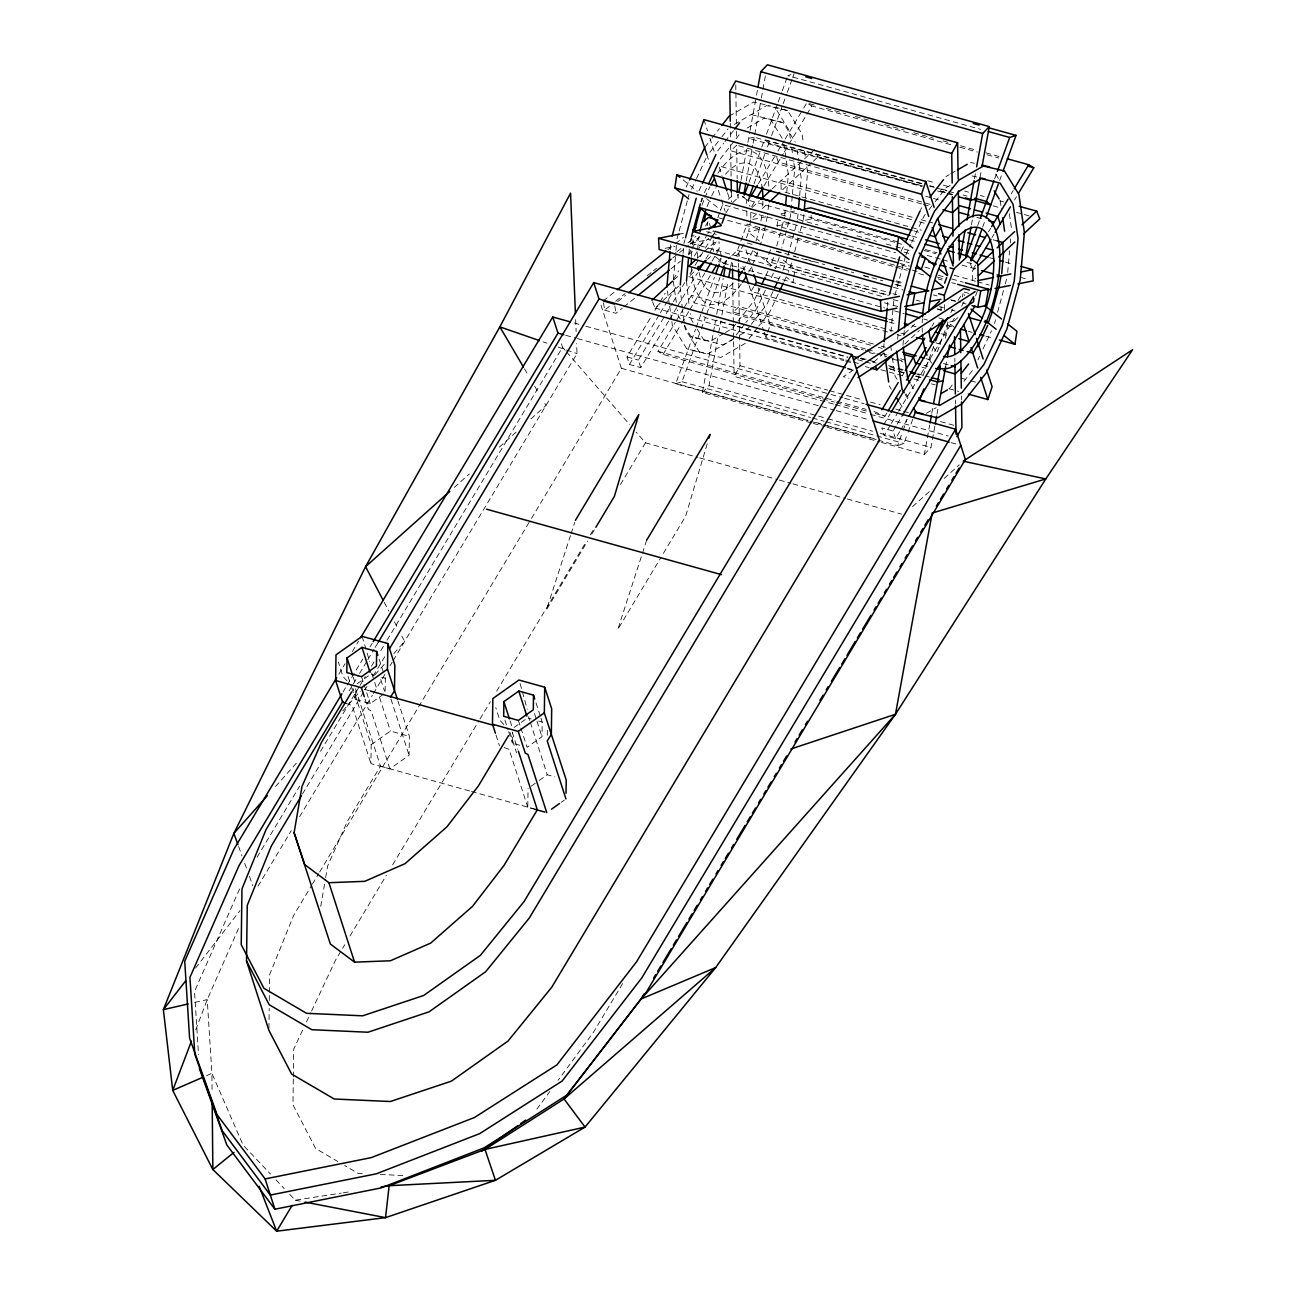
<?xml version="1.0" encoding="UTF-8"?>
<svg xmlns="http://www.w3.org/2000/svg" width="1296" height="1296" viewBox="0 0 1296 1296"><rect width="100%" height="100%" fill="white"/><g stroke="black" fill="none" stroke-linecap="round" stroke-linejoin="round"><path stroke-width="0.75" stroke-dasharray="5 3.75" d="M268.936 1028.344L269.195 1008.45M269.293 1000.496L269.374 994.518M269.406 992.542L269.633 974.624L293.674 915.365L311.348 885.881M293.301 1078.969L292.961 1104.84L315.641 1148.515L337.819 1161.508M293.333 1076.976L293.706 1049.128L303.07 1029.186M383.648 694.089L370.219 703.598L355.525 699.5L355.671 688.5M397.888 700.812L409.374 736.355L409.099 755.26L389.885 768.884L370.931 763.603L371.191 744.698L353.079 688.581M385.155 691.189L385.333 678.359L384.102 674.519M519.728 745.249L512.374 743.191L512.536 732.191M535.361 809.417L527.78 807.295L528.055 788.389M520.862 728.06L527.083 747.29L541.987 736.711L542.198 722.05L540.95 718.211M547.301 735.286L547.382 729.616M670.21 249.755L670.745 243.842M673.434 279.337L675.848 252.25M676.026 250.322L676.706 242.579M680.092 286.837L682.231 307.994M683.089 253.336L683.608 247.439M686.475 280.989L689.164 305.888M688.889 253.903L689.585 246.159M784.712 215.249L785.392 207.506M786.769 192.035L788.324 174.62L786.121 159.311M792.261 196.279L790.495 215.978L781.796 248.087M792.423 194.319L794.707 168.707L793.055 157.221M797.575 218.83L798.093 213.03M799.648 195.615L801.203 178.216L799 162.907M803.374 219.575L803.893 213.662M805.302 197.899L807.586 172.287L805.934 160.817M883.694 347.587L884.05 343.634M887.387 306.212L887.744 302.276M890.951 331.987L893.884 299.101M897.626 339.341L898.144 333.445M902.956 345.254L903.652 337.511M903.814 335.583L904.333 329.767M1007.672 272.435L1009.6 250.776M1010.313 242.887L1010.653 238.95M793.606 278.77L793.039 282.479L786.769 277.457M793.881 276.923L795.015 269.503L782.735 259.67M707.195 225.844L707.762 222.475M962.426 296.946L962.977 293.56M320.744 906.439L325.345 879.466M325.669 877.538L327.645 865.971L347.182 821.696L380.473 766.13L355.428 688.581M881.507 296.314L690.752 243.178L692.534 233.393M811.442 422.917L702.448 392.542L713.124 333.833M713.48 331.873L715.603 320.128L847.973 356.999M716.688 314.167L723.2 278.332M725.744 264.4L726.457 260.415M738.526 194.06L737.813 198.045L743.369 196.927M741.069 180.128L747.581 144.31M747.938 142.317L749.736 132.451M750.092 130.491L756.151 97.168M756.508 95.207L757.577 89.327M702.448 392.542L709.058 385.657L718.324 334.692M718.681 332.732L720.819 320.971M721.904 315.041L728.06 281.2M730.588 267.268L731.673 261.29M746.269 181.003L752.782 145.184M753.138 143.192L760.995 100.035M761.351 98.075L765.968 72.625M750.773 219.834L748.634 231.579L763.733 228.566M895.682 258.989L776.952 225.909L778.378 218.084M881.523 442.438L924.34 454.361L929.686 425.007M931.824 413.262L932.877 407.381M945.464 338.159L948.364 322.234L953.937 321.116M974.479 178.589L975.548 172.708M924.34 454.361L930.965 447.476L932.035 441.596M932.391 439.636L934.886 425.914M937.024 414.153L938.093 408.272M945.61 366.898L947.052 358.927M971.433 224.905L972.518 218.927M980.051 177.503L981.461 169.663M677.063 238.707L678.618 232.94M679.136 231.028L689.035 194.513M683.964 243.486L684.985 239.711M689.926 242.303L690.979 238.448M700.861 201.949L701.897 198.11M773.599 257.531L770.051 266.701M776.725 245.997L781.407 228.712M781.925 226.784L784.534 217.177M779.236 257.531L775.494 268.709M787.514 257.272L782.93 270.297M788.033 255.344L797.396 220.757M791.597 263.007L788.373 272.29M794.675 251.667L798.255 238.448M800.296 230.899L802.856 221.454M894.92 295.261L905.337 256.835M994.534 323.595L995.555 319.82M997.596 312.255L1004.756 285.817M1005.275 283.937L1007.316 276.372M707.195 443.896L685.616 516.262L661.964 555.741M570.467 535.556L546.507 609.703L587.623 541.048M571.082 533.66L574.776 522.256M646.639 540.205L617.755 629.548L660.944 557.458M843.809 359.429L765.952 337.738L767.167 334.076M767.783 332.246L770.213 324.94L758.225 287.858M701.428 201.868L702.788 198.11M717.854 217.712L719.896 212.074M720.592 210.195L722.633 204.557L895.601 252.736M808.056 420.633L675.686 383.762L695.531 329.265M696.211 327.386L700.99 314.231L705.316 317.682L847.422 357.275M701.671 312.385L714.452 277.231M719.831 262.44L721.192 258.746M749.039 182.201L761.157 148.91M761.821 147.064L764.51 139.66L922.185 183.578M766.568 134.006L777.535 103.891M778.216 102.011L781.634 92.599M782.314 90.72L787.109 77.549M675.686 383.762L682.036 381.688L700.537 330.869M701.217 328.99L705.316 317.682M706.676 313.988L720.122 277.004M724.837 264.06L726.181 260.35M749.331 196.765L747.986 200.459L743.645 196.992M754.045 183.805L764.802 154.224M767.491 146.821L770.893 137.489M771.574 135.61L782.525 105.527M783.205 103.648L786.623 94.252M787.304 92.372L792.099 79.218M792.779 77.339L794.14 73.58M731.867 255.523L737.44 250.371L747.014 224.062L910.246 269.536M746.415 237.881L748.456 232.227L759.456 241.04M770.456 249.836L766.357 261.128L887.047 294.743M878.121 440.154L897.593 445.581L902.372 432.427M903.069 430.531L907.168 419.256M933.671 346.437L922.898 376.034L917.05 374.414M977.67 225.52L979.679 219.964M994.631 178.88L996.689 173.243M897.593 445.581L903.944 443.491L907.362 434.079M908.042 432.2L912.838 419.029M937.316 351.751L948.089 322.169M982.66 227.124L985.365 219.737M999.637 180.5L1002.375 172.984M975.532 295.99L977.589 290.353M195.728 1029.85L207.23 999.589L239.533 926.235M239.549 888.943L194.513 991.521L198.515 1054.652M686.102 187.191L688.646 181.764M691.529 189.184L695.709 180.306M696.535 178.524L707.373 155.407M306.488 1021.945L310.732 1012.873M311.591 1011.058L335.453 960.304L344.801 944.687M698.965 190.771L701.509 185.344M704.408 192.764L707.746 185.668M760.055 288.036L754.223 300.478L732.321 328.536L725.517 332.456M765.887 275.594L769.225 268.483M765.304 290.417L756.815 308.529L745.88 322.558M771.25 277.749L774.652 270.508M772.934 291.616L767.086 304.058L751.275 324.324M777.924 280.957L782.087 272.063M778.183 294.014L769.694 312.109L758.743 326.138M784.129 281.345L787.514 274.104M901.222 251.197L904.624 243.956M919.901 211.378L921.586 207.765M905.855 254.907L910.861 244.247M911.687 242.465L924.194 215.816L927.839 211.135M977.897 359.867L979.582 356.254M982.984 349.013L991.472 330.901M833.409 404.044L734.135 376.391L740.016 365.731L739.66 342.079M338.823 674.163L345.06 663.746M352.334 651.58L358.571 641.164M342.986 692.032L346.113 686.815M347.15 685.082L362.75 659.048M370.024 646.898L372.114 643.415M349.142 690.865L352.269 685.665M353.306 683.932L358.506 675.248M359.543 673.515L366.817 661.365M367.853 659.632L374.09 649.215M375.127 647.482L378.254 642.281M257.078 857.223L299.716 786.04M320.517 751.307L358.992 687.074M360.045 685.341L365.245 676.658M371.482 666.241L374.593 661.041M380.83 650.624L386.03 641.941M387.083 640.208L562.545 347.279L561.395 343.748M302.47 794.027L363.803 691.643M364.84 689.909L366.914 686.443M373.151 676.026L385.625 655.209M258.001 886.205L291.276 830.639M299.587 816.755L372.389 695.223M373.426 693.49L384.863 674.39M390.064 665.707L392.153 662.24M393.19 660.506L577.012 353.614L576.623 343.586M668.623 321.116L640.759 367.627L629.451 364.468L627.021 356.951L650.754 317.326M654.869 310.441L659 303.556M660.037 301.838L665.188 293.22M673.45 279.45L678.602 270.832M688.921 253.611L690.979 250.16M692.015 248.443L699.241 236.39M705.429 226.055L708.523 220.887L710.953 228.404L707.859 233.572M312.385 884.147L318.622 873.731M319.658 871.997L530.453 520.085M531.49 518.368L621.383 368.291L600.242 302.843M629.451 364.468L659.372 314.523M660.393 312.806L667.618 300.737M668.655 299.02L676.901 285.25M694.445 255.96L699.597 247.358M700.634 245.624L706.822 235.289M725.744 213.257L730.296 205.691M640.759 367.627L638.329 360.094L665.156 315.317M666.193 313.6L672.381 303.264M673.418 301.547L684.758 282.593M689.926 273.991L694.04 267.089M695.077 265.372L699.208 258.487M700.229 256.754L704.36 249.869M705.397 248.152L712.622 236.099M713.642 234.365L715.716 230.931M669.643 319.399L676.868 307.346M677.905 305.613L697.507 272.889M705.753 259.119L708.863 253.951M709.884 252.234L716.072 241.898M820.724 398.326L663.066 354.407L657.963 351.362L675.265 322.477M676.285 320.776L683.397 308.885M684.418 307.184L704.878 273.035M712.055 261.047L719.248 249.059L721.661 256.576M750.222 197.348L748.165 200.767L749.995 206.404M758.435 183.643L775.867 154.532M777.924 151.097L784.112 140.778M785.133 139.061L802.645 109.82M803.682 108.103L806.776 102.935L816.512 105.64M663.066 354.407L680.578 325.166M681.615 323.449L688.824 311.413M689.845 309.695L710.386 275.416M718.583 261.711L720.641 258.293M751.631 206.566L755.73 199.73M763.927 186.025L783.383 153.56M784.404 151.859L811.879 105.98L952.025 145.022M744.082 244.085L738.639 253.174L739.87 256.997M350.001 936.004L386.402 875.237M392.639 864.821L478.953 720.722M480.006 718.988L490.406 701.622M496.643 691.205L586.132 541.809M590.296 534.859L594.459 527.909M620.476 484.477L645.457 442.795L636.239 432.184M591.737 534.179L595.852 527.31M753.705 286.837L750.983 291.389L893.074 330.966M902.243 375.791L904.284 372.406M931.905 326.284L933.962 322.866M988.54 231.757L990.581 228.339M1011.155 193.979L1013.213 190.544M875.237 413.521L884.957 416.227L887.031 412.792M975.58 264.951L972.502 270.086L970.072 262.57M991.991 237.557L994.032 234.139M1014.444 200.07L1016.485 196.668M883.823 424.456L890.012 414.121M950.891 312.514L952.949 309.064M958.1 300.445L962.231 293.56M899.635 431.698L895.504 438.583L884.196 435.424L890.384 425.088M891.405 423.371L897.61 413.035M898.63 411.318L954.342 318.314M961.567 306.261L965.698 299.36M895.504 438.583L893.074 431.05L896.168 425.898M897.205 424.165L902.356 415.562M900.671 429.964L906.86 419.629M622.615 983.583L593.503 1032.183L558.09 1080.281M536.836 1109.133L549.828 1091.491M195.534 968.096L240.035 910.57M704.765 147.355L710.856 139.563M712.071 138.008L719.361 128.66M709.803 152.296L720.754 138.267M721.969 136.712L728.06 128.903M717.644 150.952L723.719 143.159M724.934 141.588L733.455 130.685M720.236 159.003L734.832 140.292M736.063 138.737L740.923 132.5M744.665 324.113L732.499 339.698L707.908 353.873L686.799 348.867L672.397 325.442L671.846 321.619M750.06 325.895L745.2 332.116L740.081 335.065M749.007 338.612L757.528 327.694M929.054 209.579L933.93 203.342M935.145 201.771L946.096 187.742L951.199 184.81M949.142 388.93L952.803 384.264M963.916 381.397L973.652 368.923M275.546 786.526L298.404 760.833M342.776 710.937L360.256 691.286M375.046 674.665L385.803 662.564M393.871 653.508L404.627 641.407L401.841 636.077M728.206 199.39L733.763 194.238M732.71 202.646L737.473 198.223L737.424 194.303M674.001 279.855L678.407 275.756M697.361 258.196L703.129 252.85M704.57 251.505L716.121 240.813M752.117 207.457L759.326 200.767M772.319 188.73L803.034 160.25M804.508 158.89L814.811 149.348M652.552 301.838L655.031 307.994L678.569 286.189M690.298 275.319L696.082 269.957M707.616 259.265L710.5 256.592M716.283 251.23L719.167 248.557L719.053 241.607M756.605 213.856L750.838 219.218L750.676 208.786M762.372 208.51L768.155 203.164M812.009 162.502L781.132 191.128L780.986 180.695L913.34 217.566M813.483 161.141L817.889 157.059L921.067 185.798M714.874 256.333L723.524 263.266L730.474 256.819M735.934 255.798L738.315 253.595L738.445 261.436M873.844 362.102L884.131 352.561M904.721 333.493L914.927 324.016M975.451 267.932L972.567 270.605L972.729 281.021L975.613 278.348M904.883 343.91L919.415 330.431M954.261 320.922L957.841 317.617M454.28 487.409L469.298 473.98M499.365 447.104L517.412 430.985M530.939 418.9L545.972 405.454L542.894 400.221M912.562 506.59L932.18 489.094M944.249 478.337L959.332 464.875M603.499 302.794L604.633 310.165L609.347 306.358M615.649 301.271L625.093 293.641M647.125 275.854L651.839 272.03M653.411 270.767L656.57 268.223M677.014 251.699L681.745 247.876M688.03 242.789L695.903 236.439M604.633 310.165L615.94 313.324L622.242 308.237M623.813 306.974L636.401 296.8M671.02 268.823L680.465 261.193M688.338 254.842L693.052 251.035M699.354 245.948L708.799 238.318M710.37 237.038L716.656 231.968M603.223 300.947L614.223 292.216M667.699 249.836L674.001 244.847M675.572 243.599L683.429 237.362M617.674 301.612L625.547 295.375M672.721 257.969L688.451 245.495M690.023 244.247L699.467 236.779M357.21 683.77L370.64 674.26L374.317 675.281M371.191 744.698L390.42 731.074L409.374 736.355M514.075 727.461L527.488 717.952L531.166 718.972M531.263 786.121L537.662 781.585M539.266 780.451L547.268 774.765L554.85 776.887M561.152 802.354L564.359 800.086M853.384 370.073L843.356 376.666L849.01 378.238M729.097 116.186L753.689 102.028L770.958 106.126M734.378 124.416L766.552 105.608L787.66 110.614L802.062 134.039L803.455 143.597M747.241 127.996L764.267 118.195L783.27 122.699L795.242 142.155M945.918 176.58L949.207 174.701M950.843 173.745L955.751 170.91M723.816 333.445L710.192 341.285L691.189 336.782L684.207 325.426M733.277 338.985L723.055 344.866L691.189 336.782M745.362 343.294L720.77 357.453L686.799 348.867M926.365 413.327L936.198 407.657M206.55 1075.664L211.896 1073.331L207.23 999.589L193.882 1002.634M790.981 74.617L787.806 75.67L980.505 129.341M679.541 234.106L683.348 233.345M752.668 219.461L765.871 216.821M781.051 213.775L796.862 210.6M665.075 248.33L674.957 246.353M690.752 243.178L709.625 239.404M776.952 225.909L790.301 223.236M805.561 220.174L811.28 219.04L894.985 242.352M754.223 137.214L748.667 138.332L921.893 186.592M289.737 1194.394L295.229 1200.209L341.204 1193.114M343.197 1192.806L349.191 1191.866M362.297 1173.69L358.295 1173.512L344.639 1165.509M380.327 1174.5L404.384 1175.569M295.229 1200.209L301.126 1201.343M970.51 162.421L974.349 163.328M751.405 114.599L783.27 122.699M972.016 175.9L977.719 177.26M826.232 108.362L845.705 113.773M855.441 116.494L874.897 121.905M884.633 124.627L904.106 130.037M913.826 132.759L933.298 138.17M943.034 140.891L950.81 143.062M960.547 145.768L976.115 150.109M985.851 152.815L999.475 156.605M959.818 147.193L977.33 152.069M987.066 154.775L998.746 158.031M787.66 110.614L774.797 107.033L789.199 130.442L790.576 140.017M927.709 180.792L935.485 182.963M943.277 185.134L953.014 187.839M964.694 191.095L968.582 192.181M980.262 195.437L984.15 196.522M999.718 200.848L1003.622 201.933M929.961 185.749L933.865 186.835M941.641 189.005L947.489 190.625M963.058 194.967L966.946 196.052M756.184 137.765L921.634 183.854M929.41 186.008L935.258 187.645M937.202 188.179L946.939 190.901M948.883 191.435L954.715 193.072M922.622 185.96L768.836 143.127L764.51 139.66M940.135 190.836L945.967 192.456M947.927 193.007L953.759 194.627M940.523 191.209L946.372 192.845M993.076 205.853L1002.812 208.559M1016.437 212.366L1022.285 213.986M1024.229 214.52L1032.005 216.691M937.478 190.933L945.254 193.088M947.198 193.639L953.046 195.259M925.749 196.279L931.581 197.915M933.525 198.45L943.261 201.172M738.623 145.784L839.84 173.972M930.123 204.347L778.297 162.049L776.466 156.411M976.828 217.355L984.62 219.526M921.472 203.893L730.717 150.757L736.679 145.233L737.181 178.605M923.416 204.444L931.208 206.615M921.132 219.737L932.812 222.993M993.141 239.792L997.045 240.878M911.558 219.64L718.859 165.953L721.937 175.511M919.35 221.81L925.182 223.43M785.036 192.213L909.614 226.913M911.558 227.448L921.278 230.17M913.891 230.899L921.683 233.069M911.898 236.034L917.73 237.654M989.755 257.726L997.547 259.88M1005.323 262.051L1013.116 264.222M909.5 239.841L917.276 242.012M742.316 196.279L746.642 199.746L900.169 242.514M925.425 249.545L937.089 252.785M896.929 242.887L904.721 245.057M924.178 250.484L935.858 253.741M966.994 262.408L974.786 264.578M1021.507 277.587L1025.395 278.672M781.034 214.715L788.81 216.886M798.547 219.591L818.019 225.018M827.739 227.723L847.211 233.15M856.948 235.856L876.404 241.283M886.14 243.988L893.932 246.159M895.876 246.694L911.444 251.035M927.013 255.377L940.637 259.168M942.581 259.718L948.429 261.338M962.053 265.129L975.677 268.936M903.976 252.072L911.752 254.243M897.626 259.524L909.306 262.78M924.874 267.122L930.722 268.742M954.083 275.254L975.483 281.216M977.443 281.75L989.123 285.007M899.861 263.347L909.598 266.069M901.384 264.951L909.128 267.106M938.191 275.206L944.006 276.826M951.75 278.98L963.382 282.22M912.19 270.07L918.022 271.69M937.462 277.117L943.294 278.737M719.215 217.939L893.576 266.506M895.52 267.057L907.135 270.297M918.767 273.537L926.51 275.692M938.142 278.932L942.014 280.001M951.701 282.706L955.573 283.775M968.922 293.414L963.268 291.843L964.483 295.601M896.459 280.859L904.203 283.014M716.947 231.952L713.059 230.866L713.173 238.351M895.747 281.75L903.523 283.905M706.547 231.692L716.234 234.398M747.225 243.032L754.969 245.187M776.288 251.132L795.663 256.527M805.351 259.216L824.726 264.611M834.413 267.316L853.772 272.711M863.46 275.416L882.835 280.811M896.395 284.585L902.21 286.205M933.217 294.84L937.089 295.925M950.648 299.7L960.336 302.389M962.264 302.94L966.152 304.009M776.304 251.473L784.08 253.643M793.816 256.349L799.664 257.969M801.608 258.52L813.289 261.776M834.689 267.737L842.481 269.908M863.897 275.87L871.673 278.041M895.034 284.537L902.826 286.708M951.491 300.267L955.379 301.352M893.381 287.275L903.118 289.996M737.44 250.371L890.968 293.139M892.912 293.674L896.8 294.759M916.223 300.17L920.111 301.255M939.551 306.666L943.439 307.751M951.215 309.922L955.087 310.991M937.656 308.837L941.544 309.922M795.015 269.503L888.457 295.52M937.105 309.08L941.009 310.165M893.187 299.57L899.035 301.19M884.455 302.81L899.991 307.152M938.871 317.974L944.703 319.594M723.524 263.266L884.52 307.962M894.548 310.894L904.268 313.6M923.692 319.01L927.58 320.096M946.809 325.312L954.796 327.677L947.587 321.91M968.225 331.274L972.113 332.359M985.738 336.15L993.53 338.321M888.797 319.172L896.573 321.327M912.157 325.669L916.045 326.754M941.35 333.801L947.182 335.437M889.186 322.072L895.034 323.692M900.866 333.137L904.754 334.222M935.906 342.905L941.738 344.525M688.856 276.647L889.348 332.489M897.14 334.66L901.028 335.745M873.439 343.991L739.125 306.585L733.163 312.109L865.517 348.98M881.215 346.162L885.119 347.247M925.992 358.636L933.768 360.806M943.504 363.512L949.352 365.148M870.62 345.173L691.546 295.294L693.976 302.81L863.314 349.985M878.413 347.344L882.301 348.43M867.478 349.531L875.254 351.686M883.046 353.857L886.934 354.942M900.558 358.733L908.35 360.904M923.918 365.245L927.806 366.331M865.258 350.519L874.994 353.241M876.938 353.776L886.675 356.497M888.619 357.032L902.243 360.823M770.213 324.94L861.694 350.422M869.47 352.593L873.374 353.678M892.831 359.105L902.567 361.811M922.039 367.238L925.927 368.323M960.968 378.076L968.744 380.246M970.688 380.797L976.536 382.417M861.322 358.052L867.17 359.672M869.114 360.223L876.89 362.394M888.57 365.65L896.362 367.805M898.306 368.356L904.154 369.976M917.779 373.783L929.459 377.023M860.22 358.312L864.108 359.397M860.609 358.684L864.497 359.77M872.289 361.94L876.177 363.026M889.801 366.817L895.649 368.453M897.593 368.987L903.425 370.607M857.709 359.705L863.541 361.341M865.485 361.876L873.277 364.046M888.845 368.388L896.638 370.559M898.582 371.093L904.414 372.73M916.094 375.97L921.942 377.606M890.239 369.198L903.863 372.989M915.543 376.245L921.391 377.881M845.753 359.964L851.602 361.584M853.546 362.135L859.378 363.755M880.794 369.716L906.098 376.78M913.891 378.934L919.723 380.57M931.403 383.827L935.291 384.912M948.915 388.703L958.651 391.408M655.031 307.994L843.842 360.596M845.786 361.13L851.618 362.767M865.258 366.557L869.146 367.643M847.357 368.177L853.173 369.797M847.6 369.02L853.254 370.591M740.016 365.731L827.609 390.128M829.553 390.679L862.65 399.897M870.442 402.068L880.162 404.773M895.747 409.115L901.579 410.735M903.523 411.286L909.371 412.906M940.507 421.589L954.131 425.38M574.16 322.963L583.897 325.669M585.841 326.219L829.1 393.968M831.044 394.519L842.724 397.775M844.668 398.309L864.124 403.736M657.963 351.362L835.094 400.707M837.038 401.258L866.23 409.39M874.022 411.545L884.957 416.227M822.668 398.876L834.349 402.133M836.309 402.667L867.445 411.35M835.353 404.579L868.45 413.797M870.394 414.331L948.251 436.023M565.753 335.308L575.489 338.013M577.433 338.564L834.316 410.119M836.26 410.654L869.341 419.872M951.07 442.633L956.918 444.269M627.021 356.951L638.329 360.094M893.074 431.05L881.766 427.907L884.196 435.424M709.058 385.657L825.844 418.187M827.804 418.738L872.564 431.212M880.357 433.366L930.965 447.476M682.036 381.688L810.502 417.474M812.446 418.009L824.126 421.265M826.07 421.799L874.735 435.359M876.679 435.91L903.944 443.491M621.383 368.291L807.651 420.179M815.411 422.334L825.115 425.039M827.059 425.574L875.561 439.085M810 421.184L821.68 424.424M823.624 424.975L876.177 439.603M813.386 423.452L825.066 426.708M827.026 427.243L879.579 441.887M645.457 442.795L697.831 457.375M699.775 457.925L777.389 479.536M779.333 480.087L790.965 483.327M792.909 483.862L845.3 498.458M847.228 498.992L901.562 514.123M381.672 677.338L385.333 678.359M538.52 721.03L542.198 722.05M364.5 689.375L370.3 690.995M380.473 766.13L469.557 790.949M471.485 791.483L535.394 809.287M543.137 341.869L546.896 343.181M558.203 347.101L577.012 353.614M504.257 747.581L509.053 749.299L527.78 807.295M345.805 703.323L352.204 705.607L370.931 763.603M808.477 103.955L811.879 105.98M683.073 179.901L697.199 191.209M706.628 198.742L720.77 210.065M753.786 251.051L775.769 268.661M244.426 1146.458L270.508 1174.063M275.999 1179.862L284.245 1188.578M503.901 724.561L499.835 720.187L495.752 707.551M347.053 680.87L342.97 676.496L338.321 662.062M562.545 347.279L565.169 350.325M566.482 351.832L629.662 424.602M995.733 174.118L998.811 179.14M770.391 119.119L783.367 140.195M910.91 384.556L914.895 391.036M897.043 379.339L895.05 376.099L892.571 358.879M906.017 393.935L908.01 397.175M905.175 394.438L908.253 399.46M889.218 385.835L891.275 389.189M899.505 402.57L902.599 407.576M693.085 322.526L691.092 319.286L690.266 313.551M697.086 329.022L704.068 340.362M680.222 318.946L678.229 315.706L677.403 309.971M699.662 352.447L685.26 329.022L682.506 309.906M524.443 368.777L528.541 375.759M534.697 386.24L538.796 393.223M384.183 602.267L388.832 611.161M394.405 621.837L398.115 628.949M242.255 1143.169L211.896 1073.331L212.058 1089.369M816.658 153.965L817.889 157.059M238.61 846.482L241.996 855.846M244.717 863.33L246.742 868.952M249.448 876.436L252.85 885.784M703.89 119.621L707.486 130.734M709.868 138.154L714.663 152.977M727.493 192.699L729.956 200.345M745.945 249.82L750.87 265.097M751.502 267.008L753.964 274.655M706.822 154.661L709.819 163.928M718.34 190.334L720.819 197.98M721.435 199.892L725.128 211.345M742.964 266.555L744.196 270.378M749.137 285.655L763.555 330.318M764.154 332.165L765.952 337.738M535.993 702.821L540.335 716.283M534.535 713.659L536.398 719.41M537.014 721.337L541.987 736.711M520.117 683.624L527.245 709.22M528.541 716.769L529.756 720.511M530.356 722.39L547.268 774.765M518.384 720.382L520.247 726.149M510.089 720.835L511.952 726.602M512.276 732.272L517.768 749.299M509.927 732.272L516.569 752.846M504.922 720.122L508.032 729.745M508.648 731.657L512.374 743.191M495.979 735.043L499.462 745.864M379.129 659.129L383.486 672.592M390.971 699.143L409.099 755.26M380.781 679.574L384.507 691.108M362.102 636.336L369.733 661.754M371.693 673.078L374.107 680.562M374.706 682.441L377.12 689.926M379.534 697.41L390.42 731.074M361.535 676.69L363.398 682.457M364.014 684.369L370.219 703.598M389.885 768.884L371.158 710.888L368.372 709.349L364.873 698.528M353.241 677.144L355.104 682.911M348.073 676.431L351.167 686.054M351.799 687.965L355.525 699.5M614.822 305.953L615.94 313.324M1009.325 213.791L1011.544 229.1M1000.188 200.588L1001.014 206.323M890.644 345.481L891.47 351.232M884.52 353.322L885.071 357.145M804.557 151.243L805.658 158.906M797.056 149.51L798.709 160.996M791.678 147.663L792.779 155.309M783.918 144.018L785.846 157.399M673.256 281.264L676.301 302.308M667.424 291.017L669.352 304.398M669.643 306.31L671.571 319.707M811.085 215.298L811.28 219.04M575.651 319.513L576.137 331.549M961.438 395.993L961.502 399.946M954.828 358.214L954.877 362.151M955.46 400.027L955.525 404.044M944.46 304.625L944.573 312.109M941.009 306.893L941.074 310.376M746.642 199.746L746.69 203.488M746.804 210.973L746.917 218.441M735.755 84.985L735.853 91.012M735.885 93.02L736.339 123.136M736.468 131.171L736.582 139.207M738.477 263.412L738.526 267.332M738.769 283.03L739.4 324.324M739.417 326.3L739.627 340.103M730.296 123.152L730.507 136.955M730.62 144.844L731.106 176.272M731.333 191.986L731.495 201.787M732.418 263.039L732.483 266.976M732.71 282.674L733.309 322.153M733.342 324.162L734.135 376.391M713.205 240.214L713.383 251.44M717.903 173.21A79.25 33.761 -74.4 0 1 769.063 191.711M768.593 204.687A79.25 33.761 -74.4 0 1 767.459 214.537M767.167 216.513A79.25 33.761 -74.4 0 1 760.282 244.895M757.706 252.169A79.25 33.761 -74.4 0 1 748.732 271.966M741.28 283.97A79.25 33.761 -74.4 0 1 691.351 263.72M691.465 256.495A79.25 33.761 -74.4 0 1 692.194 246.839M692.42 244.863A79.25 33.761 -74.4 0 1 693.927 234.981M702.011 205.141A79.25 33.761 -74.4 0 1 704.165 199.519M704.927 197.656A79.25 33.761 -74.4 0 1 709.916 186.851M707.081 206.631A66.242 28.22 -74.4 0 1 710.84 197.624M711.666 195.89A66.242 28.22 -74.4 0 1 715.943 187.742M725.436 174.247A66.242 28.22 -74.4 0 1 741.83 163.183A67.457 28.739 -74.4 0 1 762.064 186.98M762.874 201.058A67.457 28.739 -74.4 0 1 762.518 208.413M761.675 216.076A67.457 28.739 -74.4 0 1 760.768 221.843M936.101 351.346A67.457 28.739 -74.4 0 1 932.877 346.097M931.954 363.285A79.25 33.761 -74.4 0 1 927.887 357.129M922.331 332.327A79.25 33.761 -74.4 0 1 922.185 328.018M922.217 322.655A79.25 33.761 -74.4 0 1 922.379 318.897M699.03 272.322A67.457 28.739 -74.4 0 0 718.6 292.232A66.242 28.22 -74.4 0 0 734.978 281.183M697.54 257.839A67.457 28.739 -74.4 0 1 699.014 237.427M759.618 227.642A66.242 28.22 -74.4 0 1 755.293 243.275M752.62 250.63A66.242 28.22 -74.4 0 1 746.221 264.562M745.362 266.166A66.242 28.22 -74.4 0 1 743.596 269.195"/><path stroke-width="1.5" d="M378.254 642.281L593.714 282.593L851.764 354.472L879.433 440.17L551.723 987.26L508.048 1041.028L451.381 1081.156L390.339 1101.519L334.222 1099.008L291.584 1074.011L268.904 1030.336L246.515 961.049L247.261 905.337L271.285 846.077L301.433 795.76M345.805 703.323L342.614 702.173L335.632 680.53L335.988 654.853L362.102 636.336L387.844 643.513L394.843 665.156L394.486 690.833L390.371 697.264M347.036 657.931L346.826 672.592L361.535 676.69L376.439 666.112L376.65 651.451L361.94 647.352L347.036 657.931L352.625 675.216M397.289 698.949L387.488 669.19L387.844 643.513M495.396 733.244L492.48 724.221L492.836 698.544L518.951 680.027L544.709 687.204L551.691 708.847L551.335 734.524L547.22 740.956L565.947 798.952M503.885 701.622L503.674 716.283L518.384 720.382L533.304 709.803L533.498 695.142L518.805 691.043L503.885 701.622L509.474 718.907M566.028 793.282L566.222 780.046L544.336 712.881L544.709 687.204M666.873 287.177L670.048 251.732M680.27 284.861L682.911 255.312M686.475 280.989L688.549 257.774M785.57 205.578L786.429 195.907M798.433 209.158L799.47 197.559M804.249 209.725L805.124 199.876M884.228 341.674L887.209 308.189M898.322 331.468L900.785 303.896L914.085 254.794L934.465 211.345L958.797 180.16L983.389 166.001L1004.481 171.007L1018.899 194.432L1024.407 232.681L1020.195 279.968L1006.879 329.071L986.515 372.503L962.183 403.688L937.591 417.847L916.499 412.841L913.405 407.819M904.511 327.839L906.746 302.697L918.734 258.503L937.057 219.397L958.959 191.338L981.088 178.589L1000.091 183.092L1013.051 204.169L1018.024 238.61L1014.233 281.167L1002.245 325.361L983.923 364.451L962.021 392.526L939.875 405.275L920.889 400.756L918.896 397.516M1001.695 273.699L1003.59 252.428M688.63 198.904L674.827 187.855L676.804 174.863L898.695 236.682L912.821 247.99M908.998 259.492L896.719 249.658L898.695 236.682M999.362 339.957L1014.946 344.282L1016.923 331.306L1007.705 323.935M974.025 298.404L973.458 301.79L858.017 377.622M518.384 751.178L537.322 809.822L504.047 865.388L472.554 906.325L430.677 943.115L390.42 960.773L354.569 962.167L330.383 944.055L294.111 832.777L301.968 786.51L321.521 742.252L351.686 691.886M704.327 221.486L705.656 214.164L711.472 215.784M723.573 276.34L725.015 268.385M738.898 192.067L740.696 182.12M757.933 87.367L760.784 71.685L767.394 64.8L989.302 126.603L982.174 165.758M728.773 277.214L730.231 269.26M744.098 192.942L745.913 182.995M912.659 304.997L914.798 293.252L908.95 291.616M930.042 423.047L931.468 415.222M933.59 403.477L940.41 366.023M960.061 257.855L965.131 229.991M966.946 220.045L974.122 180.549M976.617 166.828L982.676 133.504L989.302 126.603M935.242 423.954L936.668 416.113M938.806 404.352L945.61 366.898M947.425 356.935L949.595 344.995M965.633 256.754L971.06 226.897M972.875 216.934L980.051 177.503M381.17 1186.942L389.156 1185.71L484.996 1149.406L564.052 1098.976L641.099 998.989L895.455 714.274L932.18 513.038L1045.807 478.937L1132.623 349.693L963.236 461.198L1045.807 478.937L895.455 714.274L715.667 967.594L585.047 1127.083L495.445 1180.3L385.528 1217.641L276.664 1231.2L212.852 1169.543L172.724 1090.406L163.377 1009.633L233.863 833.393L365.585 566.676L499.851 326.867L570.564 193.136L575.408 313.502M977.767 307.249L980.764 290.806L988.556 289.235L985.576 305.694L977.767 307.249L971.951 305.629M998.843 287.728L1000.982 275.983L997.094 274.898M672.122 236.131L683.381 194.578M685.503 237.832L696.244 198.175M691.497 236.536L700.342 203.861M889.445 294.646L899.683 256.867M991.975 312.158L998.746 287.177M708.896 438.178L710.046 434.371L646.639 540.205M706.822 154.661L699.629 132.403L703.89 119.621L925.781 181.424L934.173 207.376M928.714 216.464L921.537 194.222L925.781 181.424M968.387 394.13L987.86 399.541L992.104 386.759L986.71 370.073M714.436 227.108L717.174 219.591M722.066 223.236L724.788 215.719M715.797 273.537L719.167 264.287M744.325 195.145L748.359 184.048M720.803 275.157L724.172 265.907M749.331 196.765L753.365 185.668M944.638 283.16L946.696 277.522M944.411 300.899L944.33 295.277L953.905 268.969L967.804 256.073L977.897 264.157L978.237 286.61M935.68 340.897L943.083 320.549M966.233 256.948L976.99 227.367M980.359 218.117L993.951 180.76M997.369 171.347L1009.697 137.473L1016.048 135.4L1003.055 171.104M913.518 417.15L915.575 411.496M919.69 400.205L923.805 388.913M970.558 260.415L981.995 228.971M986.029 217.874L998.26 184.259M992.363 311.656L988.265 322.931L984.361 321.845M191.419 1041.206L172.724 1090.406L202.986 1077.219M689.488 179.95L704.765 147.355M702.367 183.53L715.943 154.564M708.572 183.886L718.567 162.551M761.724 284.472L765.061 277.376M774.587 288.068L777.098 282.739M779.884 290.385L783.27 283.144M905.467 242.158L919.901 211.378M977.719 346.648L987.714 325.328M730.264 121.192L729.81 91.611L735.707 80.968L957.598 142.771L958.149 178.929M952.171 182.995L951.718 153.43L957.598 142.771M956.885 436.671L961.924 427.55L961.535 401.922M336.733 677.63L233.782 849.496L184.729 961.243L189.605 1038.161L217.08 1114.706L265.113 1178.923L274.898 1209.217L381.008 1187.93L484.234 1147.786L566.692 1095.201L646.396 991.991L965.374 459.497L955.589 429.203L866.068 404.271M360.661 637.697L552.76 317.002L570.272 321.878M341.95 693.765L238.999 865.647L189.945 977.378L194.821 1054.312L222.28 1130.841L270.329 1195.074L376.439 1173.787L479.666 1133.644L562.124 1081.042L641.828 977.848L960.806 445.354M373.151 641.682L557.977 333.137L552.76 317.002M342.905 701.282L265.988 829.683L241.963 888.926L241.218 944.638L263.914 988.313L306.553 1013.31L362.653 1015.821L423.695 995.474L480.379 955.346L524.054 901.562L851.764 354.472M389.772 648.275L599.011 298.987L593.714 282.593M699.565 269.455L704.732 260.836M705.899 271.318L711.034 262.764M751.243 195.631L757.399 185.36M712.444 271.998L716.542 265.145M756.751 198.013L762.907 187.742M575.392 520.36L638.782 414.526L614.353 496.417L595.852 527.31M754.612 285.331L756.427 282.301L753.964 274.655M508.55 735.577L478.386 785.943L446.893 826.88L405.016 863.671L364.759 881.329L328.909 882.706L304.722 864.61L294.111 832.777M292.135 1205.377L276.664 1231.2L259.135 1186.229M940.75 227.772L935.307 236.86L929.475 235.24M857.061 370.867L529.351 917.957L485.66 971.741L428.992 1011.868L367.951 1032.232L311.85 1029.721L269.195 1004.724L246.515 961.049M881.896 409.779L898.177 382.595M905.305 370.705L924.728 338.272M928.827 331.42L930.884 328.001M971.093 260.869L986.483 235.175M991.618 226.622L1008.061 199.147M1014.25 188.827L1028.668 164.738L1033.787 167.783L1018.51 193.282M888.052 411.059L900.412 390.42M906.601 380.101L926.138 347.506M930.236 340.654L942.548 320.112M976.601 263.25L990.954 239.274M995.069 232.421L1010.378 206.874M891.049 412.403L947.781 317.682M902.356 415.562L973.555 296.719M908.917 416.194L974.948 305.969M978.334 344.104L972.891 353.209L967.043 351.572M955.589 429.203L636.611 961.713L556.907 1064.907L474.449 1117.508L371.223 1157.636L265.113 1178.923M644.209 993.773L641.099 998.989L715.667 967.594L564.052 1098.976L585.047 1127.083L484.996 1149.406L495.445 1180.3L389.156 1185.71L385.528 1217.641L305.046 1202.105M653.573 978.156L655.646 974.689M657.736 971.206L660.847 966.006M662.936 962.523L671.247 948.64M673.337 945.173L676.447 939.956M678.537 936.49L686.848 922.606M688.937 919.123L692.048 913.923M694.138 910.44L697.248 905.24M700.375 900.023L702.448 896.557M705.575 891.356L707.648 887.873M709.738 884.407L712.849 879.19M715.975 873.99L718.049 870.523M721.175 865.307L723.249 861.84M725.339 858.357L728.449 853.157M731.576 847.94L733.649 844.474M736.776 839.273L745.087 825.374M747.176 821.907L750.287 816.691M752.377 813.224L755.487 808.024M758.614 802.807L760.687 799.34M763.814 794.124L765.887 790.657M767.961 787.19L771.088 781.974M774.214 776.774L776.288 773.291M779.414 768.091L781.488 764.608M783.562 761.141L786.688 755.941M794.999 742.057L797.089 738.574M799.162 735.107L802.273 729.907M805.399 724.707L807.473 721.224M819.947 700.407L823.057 695.207M826.184 690.007L828.257 686.524M831.384 681.323L839.695 667.44M841.768 663.973L844.895 658.773M846.968 655.306L855.279 641.423M857.353 637.956L860.479 632.756M862.553 629.273L870.863 615.406M873.99 610.189L876.064 606.722M878.153 603.256L881.264 598.055M884.374 592.839L886.464 589.372M889.574 584.172L891.648 580.705M893.738 577.222L896.848 572.022M899.975 566.822L902.048 563.355M905.159 558.139L907.249 554.672M909.322 551.205L912.449 546.005M915.559 540.788L917.633 537.322M920.759 532.121L922.833 528.655M924.907 525.188L928.033 519.971M936.328 506.12L938.401 502.67M940.475 499.219L943.569 494.035M946.679 488.851L948.753 485.384M951.847 480.2L953.921 476.75M955.994 473.299L959.105 468.115M185.636 980.878L163.377 1009.633L188.163 1003.946M721.807 125.534L729.097 116.186M734.67 129.13L739.53 122.893M930.107 196.846L943.488 179.707M961.308 373.345L968.614 363.998M267.478 795.598L233.863 833.393L237.929 844.619M651.937 300.299L672.527 281.216M695.92 259.54L688.694 266.231L887.242 321.521M760.768 199.422L770.877 190.058M697.523 268.628L706.174 260.593M769.597 201.82L779.69 192.456M958.57 207.052L952.609 212.576L942.889 209.855M927.92 311.98L939.47 301.288M978.35 265.243L992.785 251.878M997.11 247.86L1014.655 231.611M1021.993 224.791L1036.703 211.151L1039.797 218.862L1023.629 233.863M871.09 368.194L876.922 369.814L893.106 354.812M978.496 275.675L994.372 260.966M998.714 256.948L1014.8 242.028M961.033 368.404L955.071 373.928L943.391 370.672M449.761 491.443L365.585 566.676L383.243 600.485M233.993 1152.371L212.852 1169.543L212.171 1101.389M637.972 295.52L669.449 270.103M617.366 289.737L666.128 251.084M692.874 229.878L696.017 227.383M702.302 222.394L708.604 217.404L718.033 220.045M628.69 292.88L671.15 259.216M708.896 229.295L716.769 223.058M335.632 680.53L361.373 687.706L387.488 669.19M492.48 724.221L518.222 731.398L544.336 712.881M551.545 809.174L559.548 803.488M481.918 1151.075L517.541 1125.851M520.781 1123.567L525.641 1120.117M853.789 359.77L963.819 288.506L969.489 290.077M856.64 368.404L975.143 291.649M957.404 169.97L967.237 164.3M940.637 393.838L947.441 389.918M790.852 748.991L895.455 714.274M896.864 308.156L881.053 311.315L659.162 249.512L658.562 238.318L679.541 234.106M721.192 225.763L692.89 231.433L891.437 286.74M804.751 209.029L810.68 207.83L909.954 235.483M715.295 238.27L719.069 237.508M658.562 238.318L880.454 300.121L899.537 296.298M907.168 294.775L928.001 290.596M931.775 289.85L943.099 287.582M978.334 280.519L993.433 277.49M997.207 276.728L1010.864 274.007M1020.73 272.014L1032.588 269.649L1033.187 280.843L1017.927 283.905M904.754 306.569L923.983 302.729M929.637 301.595L940.961 299.327M987.52 289.996L991.294 289.235M995.069 288.473L1010.297 285.428M943.083 380.83L937.51 381.947L929.718 379.777M976.131 199.033L970.558 200.151L958.878 196.895M982.028 165.143L989.69 166.973M981.526 178.151L985.316 179.059M919.415 399.881L925.117 401.225M915.138 411.982L922.801 413.813M805.82 76.837L811.669 78.457M973.231 123.46L979.063 125.096M988.799 127.802L1016.048 135.4M988.297 131.512L1009.697 137.473M760.784 71.685L982.676 133.504M1007.267 158.776L1028.668 164.738M1027.939 166.163L1033.787 167.783M729.81 91.611L951.718 153.43M1019.191 206.275L1036.703 211.151M974.738 198.223L986.418 201.463L990.743 204.93L975.175 200.588M965.439 197.883L971.271 199.519M699.629 132.403L921.537 194.222M958.829 205.497L970.51 208.753M974.414 209.839L982.19 212.009M986.078 213.095L997.758 216.351L1000.188 223.868M959.315 212.479L969.052 215.185M988.508 220.612L994.356 222.232M938.644 224.613L952.268 228.42M967.837 232.745L975.629 234.916M979.517 236.002L985.365 237.638M997.045 240.878L1002.877 242.514L1003.039 252.931M942.694 236.131L948.542 237.751M958.262 240.457L964.111 242.093M967.999 243.178L971.887 244.264M975.791 245.349L979.679 246.434M985.527 248.054L993.303 250.225M911.947 230.364L713.399 175.057L717.109 186.511M925.522 239.825L939.146 243.616M948.883 246.337L952.771 247.423M958.619 249.043L962.507 250.128M972.243 252.833L976.131 253.919M980.019 255.004L987.811 257.175M999.491 260.431L1003.379 261.517M1020.908 266.393L1032.588 269.649M736.549 191.662L907.556 239.306M925.052 244.166L940.604 248.508M948.38 250.663L954.196 252.283M958.084 253.368L967.804 256.073M981.526 270.556L993.19 273.812M674.827 187.855L896.719 249.658M921.488 256.948L925.376 258.034L921.278 269.309L915.43 267.689M928.633 261.938L936.409 264.092M940.297 265.178L946.129 266.798M950.017 267.883L953.905 268.969M897.917 262.813L699.37 207.506L721.37 225.115M965.309 282.755L988.556 289.235M957.517 284.326L980.764 290.806M716.947 231.952L893.803 281.2M911.282 286.076L928.778 290.952M938.498 293.657L944.33 295.277M968.792 317.504L980.473 320.76M905.823 308.772L925.263 314.183M905.936 313.924L919.804 317.941M939.033 323.141L943.132 324.421M966.281 330.739L960.433 329.103L960.79 352.69M979.906 334.53L983.794 335.615M756.427 282.301L886.853 318.622M904.365 323.498L908.253 324.583M935.501 332.181L939.406 333.266M958.862 338.677L968.598 341.399M916.434 337.478L924.226 339.649M930.058 341.269L933.946 342.355M949.531 346.696L955.363 348.316M959.251 349.402L963.155 350.487M902.632 352.123L916.256 355.93M920.144 357.016L924.048 358.101M951.296 365.683L955.184 366.768M903.717 354.391L913.453 357.113L915.867 364.63M916.126 363.074L920.03 364.16M935.599 368.501L939.487 369.587M909.986 371.612L915.835 373.232M931.403 377.573L939.179 379.744M852.428 356.141L858.276 357.761M911.218 372.778L915.106 373.864M599.011 298.987L845.413 367.627M603.223 300.947L614.531 304.106M557.977 333.137L563.809 334.773M873.229 420.957L949.126 442.098M486.535 509.198L721.532 574.663M370.3 690.995L494.246 725.517M535.361 809.417L544.838 812.057M539.379 340.573L499.851 326.867L523.422 367.027M919.107 253.012L934.805 265.583M939.519 269.357L947.376 275.643M984.506 305.37L1001.565 319.027M916.677 265.631L930.706 276.858M935.42 280.633L943.277 286.918M970.979 309.096L981.979 317.893M985.122 320.42L996.106 329.216M1003.963 335.502L1014.946 344.282M676.804 174.863L679.93 177.39M274.898 1209.217L226.849 1144.984L199.39 1068.455M994.194 190.852L999.184 198.968M909.922 382.919L907.913 379.679L903.231 347.166M904.138 392.769L902.081 389.432L896.573 351.167M896.411 397.548L898.468 400.885M875.691 366.736L876.922 369.814M937.769 218.506L945.691 243.049M947.538 248.783L953.095 265.972M968.452 313.535L975.24 334.546M976.487 338.369L983.129 358.943M932.31 227.594L940.864 254.065M942.71 259.783L947.651 275.076M963.625 324.551L969.181 341.739M971.028 347.474L977.67 368.032M980.667 377.298L987.86 399.541M722.552 177.422L726.878 190.787M744.811 272.29L748.521 283.743M533.498 695.142L534.746 698.981M518.805 691.043L526.873 716.04M546.734 812.576L528.007 754.58L525.22 753.041L518.222 731.398M376.65 651.451L377.897 655.29M361.94 647.352L370.024 672.349M361.373 687.706L364.289 696.73M328.909 882.706L354.569 962.167M1002.667 217.809L1004.594 231.19M885.638 360.968L888.667 382.012M880.454 300.121L881.053 311.315M958.327 190.982L958.878 226.67M958.991 234.527L959.38 260.042M960.903 360.547L961.324 388.12M952.382 196.798L952.965 236.131M953.095 243.972L953.386 263.606M954.504 336.636L954.763 354.294M954.909 364.111L955.363 394M955.557 406.053L955.978 434.176M737.213 180.565L737.392 192.343M738.558 269.293L738.736 281.07M731.155 180.209L731.333 191.986M732.499 268.936L732.661 278.753M746.026 276.696A79.25 33.761 -74.4 0 1 742.511 282.22M691.351 263.72A79.25 33.761 -74.4 0 1 691.4 258.358M694.64 231.287A79.25 33.761 -74.4 0 1 700.747 208.721M710.791 185.15A79.25 33.761 -74.4 0 1 714.388 178.735M700.002 231.692A66.242 28.22 -74.4 0 1 705.753 210.292M762.064 186.98A67.457 28.739 -74.4 0 1 762.874 197.591M943.682 356.432A67.457 28.739 -74.4 0 0 949.417 356.53A66.242 28.22 -74.4 0 0 991.602 286.141A67.457 28.739 -74.4 0 0 972.648 227.497A66.242 28.22 -74.4 0 0 930.463 297.886A67.457 28.739 -74.4 0 0 928.714 311.315M931.208 341.804A67.457 28.739 -74.4 0 1 928.908 330.723M922.493 316.985A79.25 33.761 -74.4 0 1 972.616 216.092A79.25 33.761 -74.4 0 1 995.587 293.107A79.25 33.761 -74.4 0 1 937.591 367.562M927.029 355.282A79.25 33.761 -74.4 0 1 922.46 334.449M698.657 270.427A67.457 28.739 -74.4 0 1 698.074 266.425M742.446 271.075A66.242 28.22 -74.4 0 1 738.785 276.453"/></g></svg>
